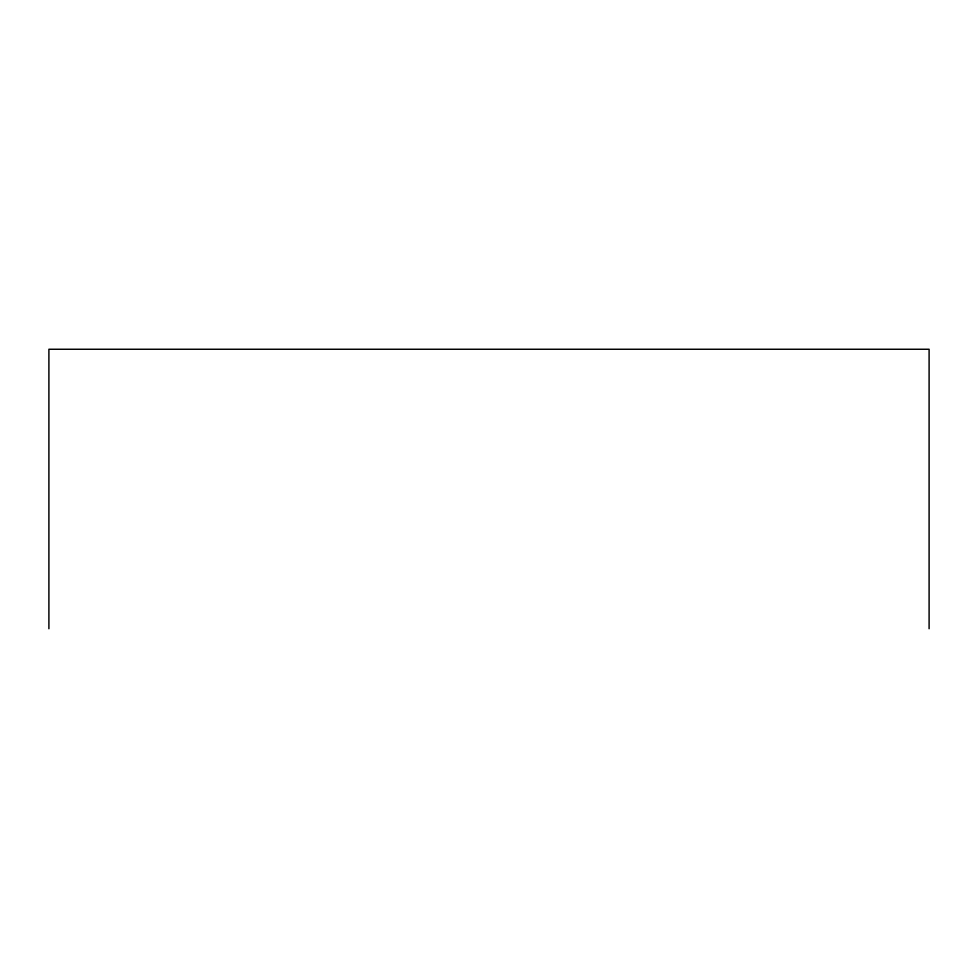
<?xml version="1.0" encoding="UTF-8"?>
<svg xmlns="http://www.w3.org/2000/svg" width="978" height="978" viewBox="0 0 978 978"><rect width="100%" height="100%" fill="white"/><g stroke="black" fill="none" stroke-linecap="round" stroke-linejoin="round"><path stroke-width="1.47" d="M929.1 628.744L929.1 349.256L48.9 349.256L48.9 628.744"/></g></svg>
